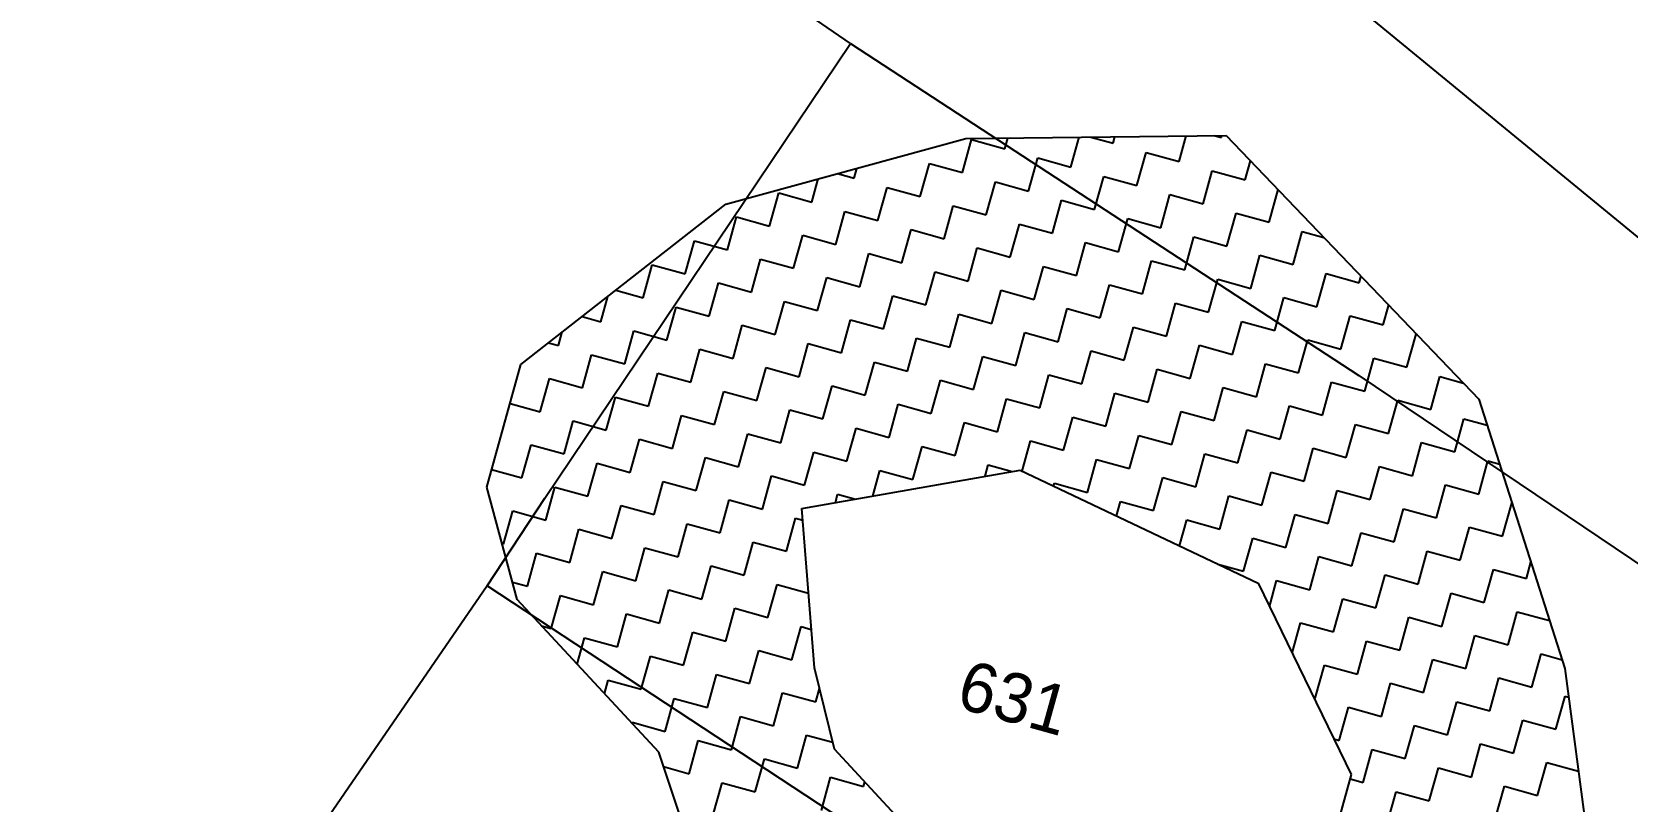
# Model space of a CAD drawing. Header units: metres. Extents: x 291974 to 293244, y 2020596 to 2023640.
# Drawn here: x 292889.8 to 293006.1, y 2022266.7 to 2022322.8 of the extents above; entities that cross this region are included whole.
import ezdxf
from ezdxf.enums import TextEntityAlignment as Align

# ---------------------------------------------------------------- set-up
doc = ezdxf.new("R2010")
doc.units = ezdxf.units.M
doc.header["$MEASUREMENT"] = 0
for name, color, linetype in [('POLY_HATCH', 12, 'Continuous'), ('POLY_PARCEL', 6, 'Continuous'), ('TEXT_PARCEL', 7, 'Continuous')]:
    doc.layers.add(name, color=color, linetype=linetype)
doc.styles.add('TEXT_MAP', font='')
doc.styles.get('TEXT_MAP').set_extended_font_data('Kruti Dev 050')

msp = doc.modelspace()

# ---------------------------------------------------------------- linework, layer by layer
at = {"layer": 'POLY_HATCH'}
for p, q in [((292940.39, 2022310.23), (292957.89, 2022315.01)), ((292957.89, 2022315.01), (292976.89, 2022315.24)), ((292976.89, 2022315.24), (292995.31, 2022296.03)), ((292925.44, 2022298.55), (292940.39, 2022310.23)), ((292922.96, 2022289.61), (292925.44, 2022298.55)), ((292995.31, 2022296.03), (293001.57, 2022276.4)), ((292945.94, 2022288.05), (292961.86, 2022290.86)), ((292961.86, 2022290.86), (292979.2, 2022282.61)), ((292925.17, 2022281.42), (292922.96, 2022289.61)), ((292946.85, 2022276.44), (292945.94, 2022288.05)), ((292979.2, 2022282.61), (292986, 2022268.68)), ((292935.51, 2022270.3), (292925.17, 2022281.42)), ((292948.31, 2022270.53), (292946.85, 2022276.44)), ((293001.57, 2022276.4), (293003.46, 2022262.12)), ((292942.46, 2022249.45), (292935.51, 2022270.3)), ((292957.32, 2022260.81), (292948.31, 2022270.53)), ((292986, 2022268.68), (292982.81, 2022257.18))]:
    msp.add_line(p, q, dxfattribs=at)
at = {"layer": 'POLY_HATCH', "linetype": 'Continuous'}
for p, q in [((292957.65, 2022312.53), (292958.32, 2022314.94)), ((292958.32, 2022314.94), (292960.73, 2022314.27)), ((292960.73, 2022314.27), (292960.95, 2022315.05)), ((292965.55, 2022312.93), (292966.15, 2022315.11)), ((292967.02, 2022315.12), (292968.63, 2022314.67)), ((292968.63, 2022314.67), (292968.76, 2022315.14)), ((292973.45, 2022313.34), (292973.97, 2022315.21)), ((292975.98, 2022315.23), (292976.53, 2022315.08)), ((292976.53, 2022315.08), (292976.57, 2022315.24)), ((292954.57, 2022310.79), (292955.24, 2022313.2)), ((292955.24, 2022313.2), (292957.65, 2022312.53)), ((292962.47, 2022311.19), (292963.14, 2022313.6)), ((292963.14, 2022313.6), (292965.55, 2022312.93)), ((292970.37, 2022311.6), (292971.04, 2022314.01)), ((292971.04, 2022314.01), (292973.45, 2022313.34)), ((292978.27, 2022312), (292978.66, 2022313.4)), ((292946.67, 2022310.38), (292947.14, 2022312.07)), ((292948.54, 2022312.46), (292949.75, 2022312.12)), ((292949.75, 2022312.12), (292949.95, 2022312.84)), ((292959.39, 2022309.45), (292960.06, 2022311.86)), ((292960.06, 2022311.86), (292962.47, 2022311.19)), ((292967.29, 2022309.85), (292967.96, 2022312.26)), ((292967.96, 2022312.26), (292970.37, 2022311.6)), ((292975.19, 2022310.26), (292975.86, 2022312.67)), ((292975.86, 2022312.67), (292978.27, 2022312)), ((292943.59, 2022308.64), (292944.26, 2022311.05)), ((292944.26, 2022311.05), (292946.67, 2022310.38)), ((292951.49, 2022309.04), (292952.16, 2022311.45)), ((292952.16, 2022311.45), (292954.57, 2022310.79)), ((292972.11, 2022308.52), (292972.78, 2022310.93)), ((292972.78, 2022310.93), (292975.19, 2022310.26)), ((292980.01, 2022308.92), (292980.67, 2022311.3)), ((292948.41, 2022307.3), (292949.08, 2022309.71)), ((292949.08, 2022309.71), (292951.49, 2022309.04)), ((292956.31, 2022307.71), (292956.98, 2022310.12)), ((292956.98, 2022310.12), (292959.39, 2022309.45)), ((292964.21, 2022308.11), (292964.88, 2022310.52)), ((292964.88, 2022310.52), (292967.29, 2022309.85)), ((292976.93, 2022307.18), (292977.6, 2022309.59)), ((292977.6, 2022309.59), (292980.01, 2022308.92)), ((292940.51, 2022306.9), (292941.18, 2022309.31)), ((292941.18, 2022309.31), (292943.59, 2022308.64)), ((292953.23, 2022305.96), (292953.9, 2022308.38)), ((292953.9, 2022308.38), (292956.31, 2022307.71)), ((292961.13, 2022306.37), (292961.8, 2022308.78)), ((292961.8, 2022308.78), (292964.21, 2022308.11)), ((292969.03, 2022306.77), (292969.7, 2022309.18)), ((292969.7, 2022309.18), (292972.11, 2022308.52)), ((292937.43, 2022305.16), (292938.1, 2022307.57)), ((292938.1, 2022307.57), (292940.51, 2022306.9)), ((292945.33, 2022305.56), (292946, 2022307.97)), ((292946, 2022307.97), (292948.41, 2022307.3)), ((292965.96, 2022305.03), (292966.62, 2022307.44)), ((292966.62, 2022307.44), (292969.03, 2022306.77)), ((292973.86, 2022305.44), (292974.52, 2022307.85)), ((292974.52, 2022307.85), (292976.93, 2022307.18)), ((292981.76, 2022305.84), (292982.42, 2022308.25)), ((292982.42, 2022308.25), (292984.01, 2022307.81)), ((292942.26, 2022303.82), (292942.92, 2022306.23)), ((292942.92, 2022306.23), (292945.33, 2022305.56)), ((292950.16, 2022304.22), (292950.82, 2022306.63)), ((292950.82, 2022306.63), (292953.23, 2022305.96)), ((292958.06, 2022304.63), (292958.72, 2022307.04)), ((292958.72, 2022307.04), (292961.13, 2022306.37)), ((292970.78, 2022303.7), (292971.44, 2022306.11)), ((292971.44, 2022306.11), (292973.86, 2022305.44)), ((292978.68, 2022304.1), (292979.34, 2022306.51)), ((292979.34, 2022306.51), (292981.76, 2022305.84)), ((292934.36, 2022303.41), (292935.02, 2022305.82)), ((292935.02, 2022305.82), (292937.43, 2022305.16)), ((292947.08, 2022302.48), (292947.75, 2022304.89)), ((292947.75, 2022304.89), (292950.16, 2022304.22)), ((292954.98, 2022302.89), (292955.65, 2022305.3)), ((292955.65, 2022305.3), (292958.06, 2022304.63)), ((292962.88, 2022303.29), (292963.55, 2022305.7)), ((292963.55, 2022305.7), (292965.96, 2022305.03)), ((292983.5, 2022302.76), (292984.17, 2022305.17)), ((292984.17, 2022305.17), (292986.58, 2022304.51)), ((292986.58, 2022304.51), (292986.71, 2022305)), ((292932.37, 2022303.96), (292934.36, 2022303.41)), ((292939.18, 2022302.08), (292939.85, 2022304.49)), ((292939.85, 2022304.49), (292942.26, 2022303.82)), ((292959.8, 2022301.55), (292960.47, 2022303.96)), ((292960.47, 2022303.96), (292962.88, 2022303.29)), ((292967.7, 2022301.95), (292968.37, 2022304.36)), ((292968.37, 2022304.36), (292970.78, 2022303.7)), ((292975.6, 2022302.36), (292976.27, 2022304.77)), ((292976.27, 2022304.77), (292978.68, 2022304.1)), ((292931.28, 2022301.67), (292931.79, 2022303.51)), ((292936.1, 2022300.33), (292936.77, 2022302.74)), ((292936.77, 2022302.74), (292939.18, 2022302.08)), ((292944, 2022300.74), (292944.67, 2022303.15)), ((292944.67, 2022303.15), (292947.08, 2022302.48)), ((292951.9, 2022301.14), (292952.57, 2022303.55)), ((292952.57, 2022303.55), (292954.98, 2022302.89)), ((292964.62, 2022300.21), (292965.29, 2022302.62)), ((292965.29, 2022302.62), (292967.7, 2022301.95)), ((292972.52, 2022300.62), (292973.19, 2022303.03)), ((292973.19, 2022303.03), (292975.6, 2022302.36)), ((292980.42, 2022301.02), (292981.09, 2022303.43)), ((292981.09, 2022303.43), (292983.5, 2022302.76)), ((292988.32, 2022301.43), (292988.73, 2022302.9)), ((292929.92, 2022302.05), (292931.28, 2022301.67)), ((292940.92, 2022299), (292941.59, 2022301.41)), ((292941.59, 2022301.41), (292944, 2022300.74)), ((292948.82, 2022299.4), (292949.49, 2022301.81)), ((292949.49, 2022301.81), (292951.9, 2022301.14)), ((292956.72, 2022299.81), (292957.39, 2022302.22)), ((292957.39, 2022302.22), (292959.8, 2022301.55)), ((292977.34, 2022299.28), (292978.01, 2022301.69)), ((292978.01, 2022301.69), (292980.42, 2022301.02)), ((292985.24, 2022299.68), (292985.91, 2022302.09)), ((292985.91, 2022302.09), (292988.32, 2022301.43)), ((292927.47, 2022300.13), (292928.2, 2022299.93)), ((292928.2, 2022299.93), (292928.47, 2022300.92)), ((292933.02, 2022298.59), (292933.69, 2022301)), ((292933.69, 2022301), (292936.1, 2022300.33)), ((292953.64, 2022298.06), (292954.31, 2022300.48)), ((292954.31, 2022300.48), (292956.72, 2022299.81)), ((292961.54, 2022298.47), (292962.21, 2022300.88)), ((292962.21, 2022300.88), (292964.62, 2022300.21)), ((292969.44, 2022298.87), (292970.11, 2022301.28)), ((292970.11, 2022301.28), (292972.52, 2022300.62)), ((292982.16, 2022297.94), (292982.83, 2022300.35)), ((292982.83, 2022300.35), (292985.24, 2022299.68)), ((292990.06, 2022298.35), (292990.73, 2022300.76)), ((292990.73, 2022300.76), (292990.8, 2022300.74)), ((292929.94, 2022296.85), (292930.61, 2022299.26)), ((292930.61, 2022299.26), (292933.02, 2022298.59)), ((292937.84, 2022297.26), (292938.51, 2022299.67)), ((292938.51, 2022299.67), (292940.92, 2022299)), ((292945.74, 2022297.66), (292946.41, 2022300.07)), ((292946.41, 2022300.07), (292948.82, 2022299.4)), ((292958.46, 2022296.73), (292959.13, 2022299.14)), ((292959.13, 2022299.14), (292961.54, 2022298.47)), ((292966.36, 2022297.13), (292967.03, 2022299.54)), ((292967.03, 2022299.54), (292969.44, 2022298.87)), ((292974.26, 2022297.54), (292974.93, 2022299.95)), ((292974.93, 2022299.95), (292977.34, 2022299.28)), ((292986.98, 2022296.61), (292987.65, 2022299.02)), ((292987.65, 2022299.02), (292990.06, 2022298.35)), ((292934.76, 2022295.51), (292935.43, 2022297.92)), ((292935.43, 2022297.92), (292937.84, 2022297.26)), ((292942.66, 2022295.92), (292943.33, 2022298.33)), ((292943.33, 2022298.33), (292945.74, 2022297.66)), ((292950.56, 2022296.32), (292951.23, 2022298.73)), ((292951.23, 2022298.73), (292953.64, 2022298.06)), ((292963.28, 2022295.39), (292963.95, 2022297.8)), ((292963.95, 2022297.8), (292966.36, 2022297.13)), ((292971.18, 2022295.8), (292971.85, 2022298.21)), ((292971.85, 2022298.21), (292974.26, 2022297.54)), ((292979.08, 2022296.2), (292979.75, 2022298.61)), ((292979.75, 2022298.61), (292982.16, 2022297.94)), ((292926.86, 2022295.11), (292927.53, 2022297.52)), ((292927.53, 2022297.52), (292929.94, 2022296.85)), ((292947.48, 2022294.58), (292948.15, 2022296.99)), ((292948.15, 2022296.99), (292950.56, 2022296.32)), ((292955.38, 2022294.99), (292956.05, 2022297.4)), ((292956.05, 2022297.4), (292958.46, 2022296.73)), ((292976, 2022294.46), (292976.67, 2022296.87)), ((292976.67, 2022296.87), (292979.08, 2022296.2)), ((292983.9, 2022294.86), (292984.57, 2022297.27)), ((292984.57, 2022297.27), (292986.98, 2022296.61)), ((292991.8, 2022295.27), (292992.47, 2022297.68)), ((292992.47, 2022297.68), (292994.19, 2022297.2)), ((292924.66, 2022295.72), (292926.86, 2022295.11)), ((292931.68, 2022293.77), (292932.35, 2022296.18)), ((292932.35, 2022296.18), (292934.76, 2022295.51)), ((292939.58, 2022294.18), (292940.25, 2022296.59)), ((292940.25, 2022296.59), (292942.66, 2022295.92)), ((292952.3, 2022293.24), (292952.97, 2022295.65)), ((292952.97, 2022295.65), (292955.38, 2022294.99)), ((292960.2, 2022293.65), (292960.87, 2022296.06)), ((292960.87, 2022296.06), (292963.28, 2022295.39)), ((292968.1, 2022294.05), (292968.77, 2022296.46)), ((292968.77, 2022296.46), (292971.18, 2022295.8)), ((292980.82, 2022293.12), (292981.49, 2022295.53)), ((292981.49, 2022295.53), (292983.9, 2022294.86)), ((292988.72, 2022293.53), (292989.39, 2022295.94)), ((292989.39, 2022295.94), (292991.8, 2022295.27)), ((292928.6, 2022292.03), (292929.27, 2022294.44)), ((292929.27, 2022294.44), (292931.68, 2022293.77)), ((292936.5, 2022292.43), (292937.17, 2022294.84)), ((292937.17, 2022294.84), (292939.58, 2022294.18)), ((292944.4, 2022292.84), (292945.07, 2022295.25)), ((292945.07, 2022295.25), (292947.48, 2022294.58)), ((292957.12, 2022291.91), (292957.79, 2022294.32)), ((292957.79, 2022294.32), (292960.2, 2022293.65)), ((292965.02, 2022292.31), (292965.69, 2022294.72)), ((292965.69, 2022294.72), (292968.1, 2022294.05)), ((292972.92, 2022292.72), (292973.59, 2022295.13)), ((292973.59, 2022295.13), (292976, 2022294.46)), ((292993.54, 2022292.19), (292994.21, 2022294.6)), ((292994.21, 2022294.6), (292995.92, 2022294.13)), ((292941.32, 2022291.1), (292941.99, 2022293.51)), ((292941.99, 2022293.51), (292944.4, 2022292.84)), ((292949.22, 2022291.5), (292949.89, 2022293.91)), ((292949.89, 2022293.91), (292952.3, 2022293.24)), ((292969.84, 2022290.97), (292970.51, 2022293.38)), ((292970.51, 2022293.38), (292972.92, 2022292.72)), ((292977.74, 2022291.38), (292978.41, 2022293.79)), ((292978.41, 2022293.79), (292980.82, 2022293.12)), ((292985.64, 2022291.78), (292986.31, 2022294.19)), ((292986.31, 2022294.19), (292988.72, 2022293.53)), ((292925.52, 2022290.29), (292926.19, 2022292.7)), ((292926.19, 2022292.7), (292928.6, 2022292.03)), ((292933.42, 2022290.69), (292934.09, 2022293.1)), ((292934.09, 2022293.1), (292936.5, 2022292.43)), ((292946.14, 2022289.76), (292946.81, 2022292.17)), ((292946.81, 2022292.17), (292949.22, 2022291.5)), ((292954.04, 2022290.16), (292954.71, 2022292.58)), ((292954.71, 2022292.58), (292957.12, 2022291.91)), ((292962.01, 2022290.79), (292962.61, 2022292.98)), ((292962.61, 2022292.98), (292965.02, 2022292.31)), ((292974.67, 2022289.64), (292975.33, 2022292.05)), ((292975.33, 2022292.05), (292977.74, 2022291.38)), ((292982.57, 2022290.04), (292983.23, 2022292.45)), ((292983.23, 2022292.45), (292985.64, 2022291.78)), ((292990.46, 2022290.45), (292991.13, 2022292.86)), ((292991.13, 2022292.86), (292993.54, 2022292.19)), ((292923.32, 2022290.9), (292925.52, 2022290.29)), ((292930.34, 2022288.95), (292931.01, 2022291.36)), ((292931.01, 2022291.36), (292933.42, 2022290.69)), ((292938.24, 2022289.36), (292938.91, 2022291.77)), ((292938.91, 2022291.77), (292941.32, 2022291.1)), ((292951.11, 2022288.96), (292951.63, 2022290.83)), ((292951.63, 2022290.83), (292954.04, 2022290.16)), ((292959.3, 2022290.41), (292959.53, 2022291.24)), ((292959.53, 2022291.24), (292961.28, 2022290.75)), ((292966.77, 2022289.23), (292967.43, 2022291.64)), ((292967.43, 2022291.64), (292969.84, 2022290.97)), ((292987.39, 2022288.71), (292988.05, 2022291.12)), ((292988.05, 2022291.12), (292990.46, 2022290.45)), ((292995.29, 2022289.11), (292995.95, 2022291.52)), ((292995.95, 2022291.52), (292996.83, 2022291.28)), ((292935.17, 2022287.61), (292935.83, 2022290.02)), ((292935.83, 2022290.02), (292938.24, 2022289.36)), ((292943.07, 2022288.02), (292943.73, 2022290.43)), ((292943.73, 2022290.43), (292946.14, 2022289.76)), ((292964.3, 2022289.7), (292964.35, 2022289.9)), ((292964.35, 2022289.9), (292966.77, 2022289.23)), ((292971.59, 2022287.9), (292972.25, 2022290.31)), ((292972.25, 2022290.31), (292974.67, 2022289.64)), ((292979.49, 2022288.3), (292980.15, 2022290.71)), ((292980.15, 2022290.71), (292982.57, 2022290.04)), ((292992.21, 2022287.37), (292992.88, 2022289.78)), ((292992.88, 2022289.78), (292995.29, 2022289.11)), ((292927.27, 2022287.21), (292927.93, 2022289.62)), ((292927.93, 2022289.62), (292930.34, 2022288.95)), ((292939.99, 2022286.28), (292940.65, 2022288.69)), ((292940.65, 2022288.69), (292943.07, 2022288.02)), ((292948.39, 2022288.48), (292948.55, 2022289.09)), ((292948.55, 2022289.09), (292949.84, 2022288.74)), ((292968.88, 2022287.52), (292969.18, 2022288.56)), ((292969.18, 2022288.56), (292971.59, 2022287.9)), ((292976.41, 2022286.56), (292977.08, 2022288.97)), ((292977.08, 2022288.97), (292979.49, 2022288.3)), ((292984.31, 2022286.96), (292984.98, 2022289.37)), ((292984.98, 2022289.37), (292987.39, 2022288.71)), ((292924.19, 2022285.47), (292924.86, 2022287.88)), ((292924.86, 2022287.88), (292927.27, 2022287.21)), ((292932.09, 2022285.87), (292932.76, 2022288.28)), ((292932.76, 2022288.28), (292935.17, 2022287.61)), ((292944.81, 2022284.94), (292945.48, 2022287.35)), ((292945.48, 2022287.35), (292946.01, 2022287.2)), ((292981.23, 2022285.22), (292981.9, 2022287.63)), ((292981.9, 2022287.63), (292984.31, 2022286.96)), ((292989.13, 2022285.63), (292989.8, 2022288.04)), ((292989.8, 2022288.04), (292992.21, 2022287.37)), ((292997.03, 2022286.03), (292997.7, 2022288.44)), ((292997.7, 2022288.44), (292997.73, 2022288.43)), ((292929.01, 2022284.13), (292929.68, 2022286.54)), ((292929.68, 2022286.54), (292932.09, 2022285.87)), ((292936.91, 2022284.53), (292937.58, 2022286.94)), ((292937.58, 2022286.94), (292939.99, 2022286.28)), ((292973.47, 2022285.33), (292974, 2022287.23)), ((292974, 2022287.23), (292976.41, 2022286.56)), ((292986.05, 2022283.88), (292986.72, 2022286.29)), ((292986.72, 2022286.29), (292989.13, 2022285.63)), ((292993.95, 2022284.29), (292994.62, 2022286.7)), ((292994.62, 2022286.7), (292997.03, 2022286.03)), ((292924.07, 2022285.5), (292924.19, 2022285.47)), ((292933.83, 2022282.79), (292934.5, 2022285.2)), ((292934.5, 2022285.2), (292936.91, 2022284.53)), ((292941.73, 2022283.2), (292942.4, 2022285.61)), ((292942.4, 2022285.61), (292944.81, 2022284.94)), ((292978.15, 2022283.48), (292978.82, 2022285.89)), ((292978.82, 2022285.89), (292981.23, 2022285.22)), ((292925.93, 2022282.39), (292926.6, 2022284.8)), ((292926.6, 2022284.8), (292929.01, 2022284.13)), ((292938.65, 2022281.46), (292939.32, 2022283.87)), ((292939.32, 2022283.87), (292941.73, 2022283.2)), ((292976.28, 2022284), (292978.15, 2022283.48)), ((292982.97, 2022282.14), (292983.64, 2022284.55)), ((292983.64, 2022284.55), (292986.05, 2022283.88)), ((292990.87, 2022282.55), (292991.54, 2022284.96)), ((292991.54, 2022284.96), (292993.95, 2022284.29)), ((292998.77, 2022282.95), (292999.1, 2022284.15)), ((292924.83, 2022282.69), (292925.93, 2022282.39)), ((292930.75, 2022281.05), (292931.42, 2022283.46)), ((292931.42, 2022283.46), (292933.83, 2022282.79)), ((292980.03, 2022280.9), (292980.56, 2022282.81)), ((292980.56, 2022282.81), (292982.97, 2022282.14)), ((292987.79, 2022280.81), (292988.46, 2022283.22)), ((292988.46, 2022283.22), (292990.87, 2022282.55)), ((292995.69, 2022281.21), (292996.36, 2022283.62)), ((292996.36, 2022283.62), (292998.77, 2022282.95)), ((292927.67, 2022279.31), (292928.34, 2022281.72)), ((292928.34, 2022281.72), (292930.75, 2022281.05)), ((292935.57, 2022279.71), (292936.24, 2022282.12)), ((292936.24, 2022282.12), (292938.65, 2022281.46)), ((292943.47, 2022280.12), (292944.14, 2022282.53)), ((292944.14, 2022282.53), (292946.42, 2022281.9)), ((292992.61, 2022279.47), (292993.28, 2022281.88)), ((292993.28, 2022281.88), (292995.69, 2022281.21)), ((292932.49, 2022277.97), (292933.16, 2022280.38)), ((292933.16, 2022280.38), (292935.57, 2022279.71)), ((292940.39, 2022278.38), (292941.06, 2022280.79)), ((292941.06, 2022280.79), (292943.47, 2022280.12)), ((292984.71, 2022279.06), (292985.38, 2022281.47)), ((292985.38, 2022281.47), (292987.79, 2022280.81)), ((292997.43, 2022278.13), (292998.1, 2022280.54)), ((292998.1, 2022280.54), (293000.46, 2022279.89)), ((292926.95, 2022279.51), (292927.67, 2022279.31)), ((292945.21, 2022277.04), (292945.88, 2022279.45)), ((292945.88, 2022279.45), (292946.63, 2022279.24)), ((292981.69, 2022277.51), (292982.3, 2022279.73)), ((292982.3, 2022279.73), (292984.71, 2022279.06)), ((292989.53, 2022277.73), (292990.2, 2022280.14)), ((292990.2, 2022280.14), (292992.61, 2022279.47)), ((292929.55, 2022276.71), (292930.08, 2022278.64)), ((292930.08, 2022278.64), (292932.49, 2022277.97)), ((292937.31, 2022276.63), (292937.98, 2022279.04)), ((292937.98, 2022279.04), (292940.39, 2022278.38)), ((292986.45, 2022275.98), (292987.12, 2022278.39)), ((292987.12, 2022278.39), (292989.53, 2022277.73)), ((292994.35, 2022276.39), (292995.02, 2022278.8)), ((292995.02, 2022278.8), (292997.43, 2022278.13)), ((292934.23, 2022274.89), (292934.9, 2022277.3)), ((292934.9, 2022277.3), (292937.31, 2022276.63)), ((292942.13, 2022275.3), (292942.8, 2022277.71)), ((292942.8, 2022277.71), (292945.21, 2022277.04)), ((292991.27, 2022274.65), (292991.94, 2022277.06)), ((292991.94, 2022277.06), (292994.35, 2022276.39)), ((292999.17, 2022275.05), (292999.84, 2022277.46)), ((292999.84, 2022277.46), (293001.37, 2022277.04)), ((292939.05, 2022273.56), (292939.72, 2022275.97)), ((292939.72, 2022275.97), (292942.13, 2022275.3)), ((292983.37, 2022274.24), (292984.04, 2022276.65)), ((292984.04, 2022276.65), (292986.45, 2022275.98)), ((292996.1, 2022273.31), (292996.76, 2022275.72)), ((292996.76, 2022275.72), (292999.17, 2022275.05)), ((292931.55, 2022274.56), (292931.82, 2022275.56)), ((292931.82, 2022275.56), (292934.23, 2022274.89)), ((292943.88, 2022272.22), (292944.54, 2022274.63)), ((292944.54, 2022274.63), (292946.95, 2022273.96)), ((292946.95, 2022273.96), (292947.22, 2022274.93)), ((292988.2, 2022272.91), (292988.86, 2022275.32)), ((292988.86, 2022275.32), (292991.27, 2022274.65)), ((292935.98, 2022271.81), (292936.64, 2022274.22)), ((292936.64, 2022274.22), (292939.05, 2022273.56)), ((292983.27, 2022274.27), (292983.37, 2022274.24)), ((292985.12, 2022271.16), (292985.79, 2022273.57)), ((292985.79, 2022273.57), (292988.2, 2022272.91)), ((292993.02, 2022271.57), (292993.69, 2022273.98)), ((292993.69, 2022273.98), (292996.1, 2022273.31)), ((293000.92, 2022271.97), (293001.59, 2022274.38)), ((293001.59, 2022274.38), (293001.85, 2022274.31)), ((292933.55, 2022272.41), (292933.56, 2022272.48)), ((292933.56, 2022272.48), (292935.98, 2022271.81)), ((292940.8, 2022270.48), (292941.46, 2022272.89)), ((292941.46, 2022272.89), (292943.88, 2022272.22)), ((292989.94, 2022269.83), (292990.61, 2022272.24)), ((292990.61, 2022272.24), (292993.02, 2022271.57)), ((292997.84, 2022270.23), (292998.51, 2022272.64)), ((292998.51, 2022272.64), (293000.92, 2022271.97)), ((292937.72, 2022268.73), (292938.39, 2022271.14)), ((292938.39, 2022271.14), (292940.8, 2022270.48)), ((292945.62, 2022269.14), (292946.29, 2022271.55)), ((292946.29, 2022271.55), (292948.19, 2022271.02)), ((292984.74, 2022271.27), (292985.12, 2022271.16)), ((292986.86, 2022268.08), (292987.53, 2022270.49)), ((292987.53, 2022270.49), (292989.94, 2022269.83)), ((292994.76, 2022268.49), (292995.43, 2022270.9)), ((292995.43, 2022270.9), (292997.84, 2022270.23)), ((292935.86, 2022269.25), (292937.72, 2022268.73)), ((292942.54, 2022267.4), (292943.21, 2022269.81)), ((292943.21, 2022269.81), (292945.62, 2022269.14)), ((292991.68, 2022266.75), (292992.35, 2022269.16)), ((292992.35, 2022269.16), (292994.76, 2022268.49)), ((292999.58, 2022267.15), (293000.25, 2022269.56)), ((293000.25, 2022269.56), (293002.56, 2022268.92)), ((292939.46, 2022265.66), (292940.13, 2022268.07)), ((292940.13, 2022268.07), (292942.54, 2022267.4)), ((292947.36, 2022266.06), (292948.03, 2022268.47)), ((292948.03, 2022268.47), (292950.44, 2022267.8)), ((292950.44, 2022267.8), (292950.53, 2022268.14)), ((292985.91, 2022268.35), (292986.86, 2022268.08)), ((292996.5, 2022265.41), (292997.17, 2022267.82)), ((292997.17, 2022267.82), (292999.58, 2022267.15)), ((292988.6, 2022265.01), (292989.27, 2022267.42)), ((292989.27, 2022267.42), (292991.68, 2022266.75))]:
    msp.add_line(p, q, dxfattribs=at)
at = {"layer": 'POLY_PARCEL'}
for p, q in [((292949.49, 2022321.94), (292917.43, 2022344.02)), ((293010.99, 2022304.47), (292978.9, 2022330.8)), ((292927.19, 2022288.82), (292949.49, 2022321.94)), ((292949.49, 2022321.94), (292986.54, 2022297.75)), ((292986.54, 2022297.75), (293054.17, 2022252.23)), ((292923, 2022282.43), (292927.19, 2022288.82)), ((292923, 2022282.43), (292886.66, 2022229.56)), ((292997.71, 2022233.29), (292923, 2022282.43))]:
    msp.add_line(p, q, dxfattribs=at)

# ---------------------------------------------------------------- texts
at = {"layer": 'TEXT_PARCEL', "style": 'TEXT_MAP'}
msp.add_text('631', height=3.602, rotation=344.4986, dxfattribs=at).set_placement((292960.94, 2022272.53), align=Align.CENTER)

doc.saveas('drawing.dxf')
